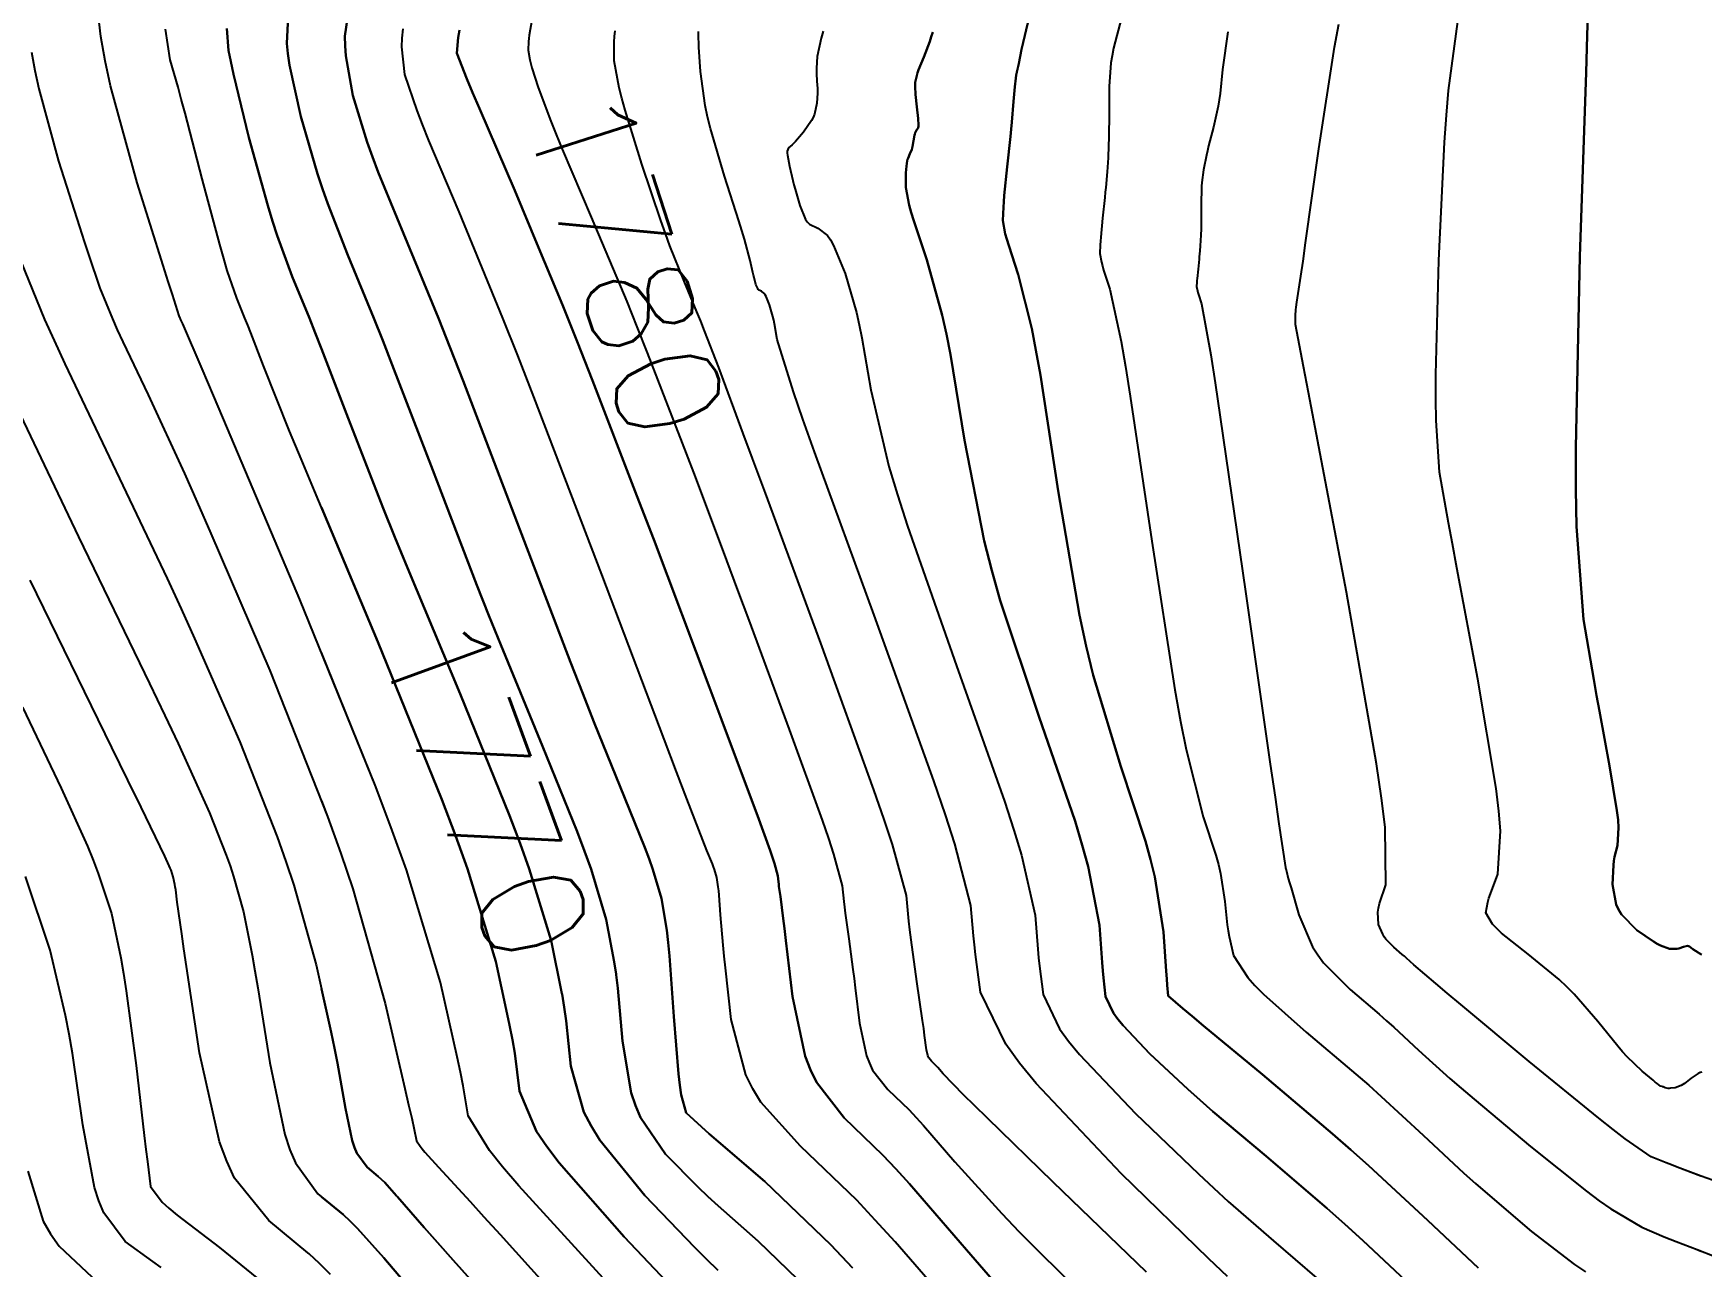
# Model space of a CAD drawing. Header units: metres. Extents: x 837117 to 838479, y 1189012 to 1191015.
# Drawn here: x 837814.5 to 837875, y 1189465.6 to 1189510.3 of the extents above; entities that cross this region are included whole.
import ezdxf

# ---------------------------------------------------------------- set-up
doc = ezdxf.new("R2010")
doc.units = ezdxf.units.M
doc.header["$LTSCALE"] = 0.3
doc.layers.add('COTAS 10', color=1, linetype='Continuous')
doc.layers.add('COTAS INT', color=252, linetype='Continuous')
doc.styles.get("Standard").update_dxf_attribs({"font": 'simplex.shx'})

msp = doc.modelspace()

# ---------------------------------------------------------------- linework, layer by layer
at = {"layer": 'COTAS 10'}
for points in [[(837870.842, 1189511.367), (837870.808, 1189510.24), (837870.766, 1189508.896), (837870.542, 1189502.234), (837870.39, 1189495.301), (837870.393, 1189493.786), (837870.416, 1189492.446), (837870.665, 1189489.069), (837871.04, 1189486.895), (837871.143, 1189486.315), (837871.245, 1189485.744), (837871.613, 1189483.758), (837871.88, 1189482.145), (837871.92, 1189481.809), (837871.944, 1189481.521), (837871.906, 1189480.881), (837871.796, 1189480.464), (837871.774, 1189480.317), (837871.756, 1189480.157), (837871.724, 1189479.464), (837871.854, 1189478.735), (837871.939, 1189478.552), (837872.045, 1189478.376), (837872.601, 1189477.811), (837873.206, 1189477.395), (837873.342, 1189477.314), (837873.464, 1189477.247), (837873.792, 1189477.13), (837874.014, 1189477.128), (837874.07, 1189477.134), (837874.123, 1189477.143), (837874.294, 1189477.2), (837874.441, 1189477.234), (837874.478, 1189477.228), (837874.514, 1189477.216), (837874.632, 1189477.117), (837874.923, 1189476.934)], [(837874.955, 1189476.914), (837874.632, 1189477.117), (837874.514, 1189477.216), (837874.478, 1189477.228), (837874.441, 1189477.234), (837874.294, 1189477.2), (837874.123, 1189477.143), (837874.07, 1189477.134), (837874.014, 1189477.128), (837873.792, 1189477.13), (837873.464, 1189477.247), (837873.342, 1189477.314), (837873.206, 1189477.395), (837872.601, 1189477.811), (837872.045, 1189478.376), (837871.939, 1189478.552), (837871.854, 1189478.735), (837871.724, 1189479.464), (837871.756, 1189480.157), (837871.774, 1189480.317), (837871.796, 1189480.464), (837871.906, 1189480.881), (837871.944, 1189481.521), (837871.92, 1189481.809), (837871.88, 1189482.145), (837871.613, 1189483.758), (837871.245, 1189485.744), (837871.143, 1189486.315), (837871.04, 1189486.895), (837870.665, 1189489.069), (837870.416, 1189492.446), (837870.393, 1189493.786), (837870.39, 1189495.301), (837870.542, 1189502.234), (837870.766, 1189508.896), (837870.808, 1189510.24), (837870.842, 1189511.367)], [(837821.491, 1189510.491), (837821.56, 1189509.695), (837821.636, 1189509.304), (837821.735, 1189508.839), (837822.297, 1189506.545), (837822.977, 1189504.082), (837823.15, 1189503.511), (837823.318, 1189502.988), (837823.869, 1189501.5), (837824.489, 1189499.999), (837824.7, 1189499.468), (837824.927, 1189498.886), (837825.89, 1189496.371), (837827.083, 1189493.319), (837825.89, 1189496.371), (837824.927, 1189498.886), (837824.7, 1189499.468), (837824.489, 1189499.999), (837823.869, 1189501.5), (837823.318, 1189502.988), (837823.15, 1189503.511), (837822.977, 1189504.082), (837822.297, 1189506.545), (837821.735, 1189508.839), (837821.636, 1189509.304), (837821.56, 1189509.695), (837821.491, 1189510.491)], [(837832.55, 1189510.797), (837832.455, 1189510.258), (837832.439, 1189510.135), (837832.426, 1189510.023), (837832.414, 1189509.712), (837832.479, 1189509.359), (837832.514, 1189509.221), (837832.557, 1189509.066), (837832.776, 1189508.358), (837833.235, 1189507.137), (837833.43, 1189506.657), (837833.653, 1189506.117), (837834.705, 1189503.654), (837835.989, 1189500.599), (837836.359, 1189499.685), (837836.735, 1189498.741), (837838.146, 1189495.086), (837838.466, 1189494.236), (837839.602, 1189491.211), (837840.006, 1189490.129), (837840.411, 1189489.042), (837841.879, 1189485.086), (837843.069, 1189481.793), (837843.298, 1189481.126), (837843.485, 1189480.564), (837843.799, 1189479.418), (837843.854, 1189478.845), (837843.878, 1189478.644), (837843.905, 1189478.426), (837844.035, 1189477.487), (837844.188, 1189476.376), (837844.231, 1189476.049), (837844.273, 1189475.714), (837844.428, 1189474.436), (837844.68, 1189473.255), (837844.784, 1189472.982), (837844.903, 1189472.733), (837845.456, 1189472.026), (837846.223, 1189471.287), (837846.477, 1189471.018), (837846.749, 1189470.72), (837847.88, 1189469.41), (837849.585, 1189467.531), (837850.219, 1189466.874), (837850.922, 1189466.158), (837854.046, 1189463.08)], [(837832.55, 1189510.797), (837832.455, 1189510.258), (837832.439, 1189510.135), (837832.426, 1189510.023), (837832.414, 1189509.712), (837832.479, 1189509.359), (837832.514, 1189509.221), (837832.557, 1189509.066), (837832.776, 1189508.358), (837833.235, 1189507.137), (837833.43, 1189506.657), (837833.653, 1189506.117), (837834.705, 1189503.654), (837835.989, 1189500.599), (837836.359, 1189499.685), (837836.735, 1189498.741), (837838.146, 1189495.086), (837838.466, 1189494.236), (837839.602, 1189491.211), (837840.006, 1189490.129), (837840.411, 1189489.042), (837841.879, 1189485.086), (837843.069, 1189481.793), (837843.298, 1189481.126), (837843.485, 1189480.564), (837843.799, 1189479.418), (837843.854, 1189478.845), (837843.878, 1189478.644), (837843.905, 1189478.426), (837844.035, 1189477.487), (837844.188, 1189476.376), (837844.231, 1189476.049), (837844.273, 1189475.714), (837844.428, 1189474.436), (837844.68, 1189473.255), (837844.784, 1189472.982), (837844.903, 1189472.733), (837845.456, 1189472.026), (837846.223, 1189471.287), (837846.477, 1189471.018), (837846.749, 1189470.72), (837847.88, 1189469.41), (837849.585, 1189467.531), (837850.219, 1189466.874), (837850.922, 1189466.158), (837854.046, 1189463.08)], [(837866.848, 1189465.566), (837865.03, 1189467.28), (837862.875, 1189469.272), (837862.234, 1189469.842), (837861.575, 1189470.419), (837859.035, 1189472.567), (837856.89, 1189474.343), (837856.48, 1189474.686), (837856.149, 1189474.964), (837855.617, 1189475.43), (837855.583, 1189475.811), (837855.566, 1189476.036), (837855.545, 1189476.313), (837855.443, 1189477.743), (837855.132, 1189479.738), (837854.979, 1189480.37), (837854.798, 1189481.038), (837853.904, 1189483.739), (837852.897, 1189487.053), (837852.645, 1189488.108), (837852.404, 1189489.222), (837851.63, 1189493.739), (837850.983, 1189497.924), (837850.822, 1189498.829), (837850.669, 1189499.624), (837850.184, 1189501.578), (837849.835, 1189502.63), (837849.768, 1189502.857), (837849.713, 1189503.055), (837849.623, 1189503.536), (837849.643, 1189504.015), (837849.658, 1189504.211), (837849.677, 1189504.436), (837849.78, 1189505.478), (837849.895, 1189506.586), (837849.921, 1189506.852), (837849.945, 1189507.1), (837850.012, 1189507.848), (837850.058, 1189508.38), (837850.069, 1189508.492), (837850.08, 1189508.588), (837850.111, 1189508.808), (837850.156, 1189509.023), (837850.175, 1189509.117), (837850.197, 1189509.224), (837850.301, 1189509.736), (837850.59, 1189510.951)], [(837850.59, 1189510.951), (837850.301, 1189509.736), (837850.197, 1189509.224), (837850.175, 1189509.117), (837850.156, 1189509.023), (837850.111, 1189508.808), (837850.08, 1189508.588), (837850.069, 1189508.492), (837850.058, 1189508.38), (837850.012, 1189507.848), (837849.945, 1189507.1), (837849.921, 1189506.852), (837849.895, 1189506.586), (837849.78, 1189505.478), (837849.677, 1189504.436), (837849.658, 1189504.211), (837849.643, 1189504.015), (837849.623, 1189503.536), (837849.713, 1189503.055), (837849.768, 1189502.857), (837849.835, 1189502.63), (837850.184, 1189501.578), (837850.669, 1189499.624), (837850.822, 1189498.829), (837850.983, 1189497.924), (837851.63, 1189493.739), (837852.404, 1189489.222), (837852.645, 1189488.108), (837852.897, 1189487.053), (837853.904, 1189483.739), (837854.798, 1189481.038), (837854.979, 1189480.37), (837855.132, 1189479.738), (837855.443, 1189477.743), (837855.545, 1189476.313), (837855.566, 1189476.036), (837855.583, 1189475.811), (837855.617, 1189475.43), (837856.149, 1189474.964), (837856.48, 1189474.686), (837856.89, 1189474.343), (837859.035, 1189472.567), (837861.575, 1189470.419), (837862.234, 1189469.842), (837862.875, 1189469.272), (837865.03, 1189467.28), (837866.848, 1189465.566)], [(837813.512, 1189497.536), (837816.123, 1189492.062), (837818.699, 1189486.746), (837819.249, 1189485.593), (837819.729, 1189484.578), (837820.872, 1189482.062), (837821.477, 1189480.528), (837821.616, 1189480.132), (837821.743, 1189479.749), (837822.102, 1189478.467), (837822.417, 1189476.899), (837822.517, 1189476.335), (837822.623, 1189475.714), (837823.05, 1189473.001), (837823.6, 1189470.397), (837823.783, 1189469.845), (837823.979, 1189469.366), (837824.797, 1189468.244), (837825.712, 1189467.495), (837825.97, 1189467.252), (837826.103, 1189467.119), (837826.23, 1189466.992), (837827.182, 1189465.924), (837828.475, 1189464.406)], [(837839.287, 1189465.48), (837838.884, 1189465.876), (837838.451, 1189466.308), (837836.644, 1189468.182), (837835.018, 1189470.189), (837834.7, 1189470.707), (837834.438, 1189471.207), (837833.969, 1189472.874), (837833.8, 1189474.52), (837833.727, 1189475.008), (837833.647, 1189475.49), (837833.643, 1189475.509), (837833.248, 1189477.431), (837832.458, 1189480.026), (837832.126, 1189480.95), (837831.744, 1189481.964), (837829.954, 1189486.371), (837828.047, 1189490.939), (837827.591, 1189492.056), (837827.165, 1189493.108), (837827.083, 1189493.319), (837827.165, 1189493.108), (837827.591, 1189492.056), (837828.047, 1189490.939), (837829.954, 1189486.371), (837831.744, 1189481.964), (837832.126, 1189480.95), (837832.458, 1189480.026), (837833.248, 1189477.431), (837833.643, 1189475.509), (837833.647, 1189475.49), (837833.727, 1189475.008), (837833.8, 1189474.52), (837833.969, 1189472.874), (837834.438, 1189471.207), (837834.7, 1189470.707), (837835.018, 1189470.189), (837836.644, 1189468.182), (837838.451, 1189466.308), (837838.884, 1189465.876), (837839.287, 1189465.48)], [(837828.475, 1189464.406), (837827.182, 1189465.924), (837826.23, 1189466.992), (837826.103, 1189467.119), (837825.97, 1189467.252), (837825.712, 1189467.495), (837824.923, 1189468.14)]]:
    msp.add_lwpolyline(points, dxfattribs=at)
at = {"layer": 'COTAS INT'}
for points in [[(837835.14, 1189465.186), (837832.075, 1189468.54), (837831.488, 1189469.23), (837831.013, 1189469.816), (837830.239, 1189471.072), (837830.064, 1189472.167), (837829.967, 1189472.652), (837829.848, 1189473.215), (837829.241, 1189475.907), (837828.005, 1189479.987), (837827.49, 1189481.425), (837826.9, 1189482.998), (837824.144, 1189489.794), (837821.519, 1189495.994), (837821.011, 1189497.191), (837820.598, 1189498.162), (837819.899, 1189499.794), (837819.831, 1189499.936), (837819.817, 1189499.969), (837819.803, 1189499.998), (837819.77, 1189500.08), (837819.523, 1189500.857), (837819.375, 1189501.324), (837819.193, 1189501.901), (837818.25, 1189504.896), (837817.285, 1189508.417), (837817.089, 1189509.325), (837816.925, 1189510.205), (837816.591, 1189513.144)], [(837825.945, 1189511.37), (837825.779, 1189510.22), (837825.781, 1189509.869), (837825.805, 1189509.505), (837826.064, 1189508.071), (837826.586, 1189506.376), (837826.775, 1189505.846), (837826.984, 1189505.29), (837827.899, 1189503.063), (837829.165, 1189499.997), (837829.595, 1189498.913), (837830.06, 1189497.726), (837832.025, 1189492.59), (837833.954, 1189487.526), (837834.395, 1189486.385), (837834.797, 1189485.357), (837835.916, 1189482.59), (837836.644, 1189480.799), (837836.799, 1189480.386), (837836.934, 1189480.011), (837837.255, 1189478.956), (837837.439, 1189477.802), (837837.488, 1189477.364), (837837.535, 1189476.874), (837837.699, 1189474.676), (837837.864, 1189472.598), (837837.912, 1189472.184), (837837.961, 1189471.839), (837838.148, 1189471.178), (837838.703, 1189470.672), (837838.984, 1189470.426), (837839.321, 1189470.134), (837840.997, 1189468.697), (837843.386, 1189466.4), (837844.173, 1189465.567)], [(837844.173, 1189465.567), (837843.386, 1189466.4), (837840.997, 1189468.697), (837839.321, 1189470.134), (837838.984, 1189470.426), (837838.703, 1189470.672), (837838.148, 1189471.178), (837837.961, 1189471.839), (837837.912, 1189472.184), (837837.864, 1189472.598), (837837.699, 1189474.676), (837837.535, 1189476.874), (837837.488, 1189477.364), (837837.439, 1189477.802), (837837.255, 1189478.956), (837836.934, 1189480.011), (837836.799, 1189480.386), (837836.644, 1189480.799), (837835.916, 1189482.59), (837834.797, 1189485.357), (837834.395, 1189486.385), (837833.954, 1189487.526), (837832.025, 1189492.59), (837830.06, 1189497.726), (837829.595, 1189498.913), (837829.165, 1189499.997), (837827.899, 1189503.063), (837826.984, 1189505.29), (837826.775, 1189505.846), (837826.586, 1189506.376), (837826.064, 1189508.071), (837825.805, 1189509.505), (837825.781, 1189509.869), (837825.779, 1189510.22), (837825.945, 1189511.37)], [(837824.923, 1189493.134), (837825.146, 1189492.606), (837826.974, 1189488.261), (837829.294, 1189482.547), (837829.789, 1189481.233), (837830.22, 1189480.034), (837831.244, 1189476.669), (837831.659, 1189474.759), (837831.244, 1189476.669), (837830.22, 1189480.034), (837829.789, 1189481.233), (837829.294, 1189482.547), (837826.974, 1189488.261), (837825.146, 1189492.606), (837824.672, 1189493.73), (837824.188, 1189494.891), (837823.771, 1189495.899), (837822.822, 1189498.261), (837822.361, 1189499.466), (837822.252, 1189499.745), (837822.151, 1189499.999), (837821.854, 1189500.719), (837821.514, 1189501.725), (837821.385, 1189502.161), (837821.242, 1189502.664), (837820.604, 1189505.049), (837819.98, 1189507.431), (837819.846, 1189507.932), (837819.729, 1189508.365), (837819.447, 1189509.358), (837819.276, 1189510.473)], [(837823.718, 1189510.931), (837823.67, 1189509.957), (837823.709, 1189509.587), (837823.77, 1189509.172), (837824.181, 1189507.308), (837824.781, 1189505.229), (837824.963, 1189504.679), (837825.151, 1189504.139), (837825.884, 1189502.281), (837826.827, 1189499.998), (837827.148, 1189499.19), (837827.494, 1189498.306), (837828.957, 1189494.48), (837829.116, 1189494.068), (837830.559, 1189490.317), (837830.993, 1189489.22), (837831.422, 1189488.148), (837832.935, 1189484.48), (837834.194, 1189481.381), (837834.462, 1189480.668), (837834.696, 1189480.018), (837835.251, 1189478.194), (837835.541, 1189476.655), (837835.604, 1189476.211), (837835.541, 1189476.655), (837835.251, 1189478.194), (837834.696, 1189480.018), (837834.462, 1189480.668), (837834.194, 1189481.381), (837832.935, 1189484.48), (837831.422, 1189488.148), (837830.993, 1189489.22), (837830.559, 1189490.317), (837829.116, 1189494.068), (837828.957, 1189494.48), (837827.494, 1189498.306), (837827.148, 1189499.19), (837826.827, 1189499.998), (837825.884, 1189502.281), (837825.151, 1189504.139), (837824.963, 1189504.679), (837824.781, 1189505.229), (837824.181, 1189507.308), (837823.77, 1189509.172), (837823.709, 1189509.587), (837823.67, 1189509.957), (837823.718, 1189510.931)], [(837848.724, 1189463.031), (837845.722, 1189466.506), (837845.001, 1189467.296), (837844.327, 1189468.011), (837842.292, 1189469.969), (837840.857, 1189471.569), (837840.562, 1189472.057), (837840.311, 1189472.565), (837839.774, 1189474.562), (837839.565, 1189476.438), (837839.521, 1189476.868), (837839.482, 1189477.26), (837839.391, 1189478.357), (837839.339, 1189479.08), (837839.325, 1189479.237), (837839.31, 1189479.375), (837839.259, 1189479.718), (837839.172, 1189480.003), (837839.135, 1189480.104), (837839.094, 1189480.216), (837838.897, 1189480.699), (837838.173, 1189482.566), (837837.798, 1189483.549), (837837.348, 1189484.734), (837835.092, 1189490.699), (837832.626, 1189497.147), (837832.043, 1189498.636), (837831.503, 1189499.997), (837829.914, 1189503.844), (837828.817, 1189506.441), (837828.588, 1189507.014), (837828.391, 1189507.523), (837827.947, 1189508.835), (837827.84, 1189509.837), (837827.854, 1189510.152), (837827.888, 1189510.482)], [(837848.724, 1189463.031), (837845.722, 1189466.506), (837845.001, 1189467.296), (837844.327, 1189468.011), (837842.292, 1189469.969), (837840.857, 1189471.569), (837840.562, 1189472.057), (837840.311, 1189472.565), (837839.774, 1189474.562), (837839.565, 1189476.438), (837839.521, 1189476.868), (837839.482, 1189477.26), (837839.391, 1189478.357), (837839.339, 1189479.08), (837839.325, 1189479.237), (837839.31, 1189479.375), (837839.259, 1189479.718), (837839.172, 1189480.003), (837839.135, 1189480.104), (837839.094, 1189480.216), (837838.897, 1189480.699), (837838.173, 1189482.566), (837837.798, 1189483.549), (837837.348, 1189484.734), (837835.092, 1189490.699), (837832.626, 1189497.147), (837832.043, 1189498.636), (837831.503, 1189499.997), (837829.914, 1189503.844), (837828.817, 1189506.441), (837828.588, 1189507.014), (837828.391, 1189507.523), (837827.947, 1189508.835), (837827.84, 1189509.837), (837827.854, 1189510.152), (837827.888, 1189510.482)], [(837829.927, 1189510.435), (837829.875, 1189510.17), (837829.831, 1189509.598), (837830.196, 1189508.67), (837830.401, 1189508.181), (837830.651, 1189507.591), (837831.929, 1189504.625), (837832.793, 1189502.556), (837833.659, 1189500.48), (837834.193, 1189499.148), (837834.752, 1189497.735), (837836.358, 1189493.558), (837834.752, 1189497.735), (837834.193, 1189499.148), (837833.659, 1189500.48), (837832.793, 1189502.556), (837831.929, 1189504.625), (837830.651, 1189507.591), (837830.401, 1189508.181), (837830.196, 1189508.67), (837829.831, 1189509.598), (837829.875, 1189510.17), (837829.927, 1189510.435)], [(837853.927, 1189510.882), (837853.636, 1189509.785), (837853.581, 1189509.509), (837853.538, 1189509.246), (837853.475, 1189508.397), (837853.481, 1189507.664), (837853.481, 1189507.474), (837853.48, 1189507.29), (837853.47, 1189506.673), (837853.451, 1189506.109), (837853.444, 1189505.958), (837853.436, 1189505.81), (837853.4, 1189505.295), (837853.351, 1189504.735), (837853.334, 1189504.559), (837853.316, 1189504.373), (837853.239, 1189503.624), (837853.17, 1189502.935), (837853.158, 1189502.786), (837853.148, 1189502.656), (837853.135, 1189502.339), (837853.194, 1189502.021), (837853.23, 1189501.89), (837853.275, 1189501.74), (837853.506, 1189501.044), (837853.913, 1189499.146), (837854.069, 1189498.239), (837854.243, 1189497.165), (837855.025, 1189491.91), (837855.86, 1189486.522), (837856.067, 1189485.366), (837856.264, 1189484.354), (837856.885, 1189481.91), (837857.342, 1189480.53), (837857.435, 1189480.189), (837857.512, 1189479.866), (837857.672, 1189478.847), (837857.758, 1189477.997), (837857.79, 1189477.781), (837857.826, 1189477.574), (837857.984, 1189476.893), (837858.498, 1189476.085), (837858.759, 1189475.797), (837859.07, 1189475.481), (837860.62, 1189474.108), (837862.417, 1189472.589), (837862.883, 1189472.181), (837863.336, 1189471.778), (837864.86, 1189470.369), (837866.336, 1189469), (837866.759, 1189468.621), (837867.187, 1189468.244), (837868.784, 1189466.884), (837870.339, 1189465.689), (837870.742, 1189465.415)], [(837853.927, 1189510.882), (837853.636, 1189509.785), (837853.581, 1189509.509), (837853.538, 1189509.246), (837853.475, 1189508.397), (837853.481, 1189507.664), (837853.481, 1189507.474), (837853.48, 1189507.29), (837853.47, 1189506.673), (837853.451, 1189506.109), (837853.444, 1189505.958), (837853.436, 1189505.81), (837853.4, 1189505.295), (837853.351, 1189504.735), (837853.334, 1189504.559), (837853.316, 1189504.373), (837853.239, 1189503.624), (837853.17, 1189502.935), (837853.158, 1189502.786), (837853.148, 1189502.656), (837853.135, 1189502.339), (837853.194, 1189502.021), (837853.23, 1189501.89), (837853.275, 1189501.74), (837853.506, 1189501.044), (837853.913, 1189499.146), (837854.069, 1189498.239), (837854.243, 1189497.165), (837855.025, 1189491.91), (837855.86, 1189486.522), (837856.067, 1189485.366), (837856.264, 1189484.354), (837856.885, 1189481.91), (837857.342, 1189480.53), (837857.435, 1189480.189), (837857.512, 1189479.866), (837857.672, 1189478.847), (837857.758, 1189477.997), (837857.79, 1189477.781), (837857.826, 1189477.574), (837857.984, 1189476.893), (837858.498, 1189476.085), (837858.759, 1189475.797), (837859.07, 1189475.481), (837860.62, 1189474.108), (837862.417, 1189472.589), (837862.883, 1189472.181), (837863.336, 1189471.778), (837864.86, 1189470.369), (837866.336, 1189469), (837866.759, 1189468.621), (837867.187, 1189468.244), (837868.784, 1189466.884), (837870.339, 1189465.689), (837870.742, 1189465.415)], [(837874.923, 1189468.891), (837874.061, 1189469.216), (837873.856, 1189469.296), (837873.668, 1189469.37), (837873.124, 1189469.593), (837872.181, 1189470.237), (837871.74, 1189470.576), (837871.222, 1189470.984), (837868.702, 1189473.041), (837866.219, 1189475.106), (837865.723, 1189475.52), (837865.312, 1189475.867), (837864.521, 1189476.548), (837864.259, 1189476.79), (837864.181, 1189476.859), (837864.101, 1189476.929), (837863.792, 1189477.19), (837863.51, 1189477.479), (837863.447, 1189477.566), (837863.391, 1189477.656), (837863.24, 1189478.009), (837863.215, 1189478.459), (837863.237, 1189478.609), (837863.272, 1189478.772), (837863.503, 1189479.454), (837863.475, 1189481.54), (837863.346, 1189482.588), (837863.165, 1189483.84), (837862.075, 1189490.058), (837860.7, 1189497.303), (837860.522, 1189498.242), (837860.235, 1189499.759), (837860.229, 1189499.84), (837860.229, 1189499.912), (837860.233, 1189500.09), (837860.246, 1189500.291), (837860.256, 1189500.395), (837860.284, 1189500.569), (837860.425, 1189501.522), (837860.503, 1189502.065), (837860.598, 1189502.728), (837861.079, 1189506.13), (837861.647, 1189509.815), (837861.796, 1189510.658)], [(837875.76, 1189468.597), (837874.94, 1189468.885), (837874.061, 1189469.216), (837873.856, 1189469.296), (837873.668, 1189469.37), (837873.124, 1189469.593), (837872.181, 1189470.237), (837871.74, 1189470.576), (837871.222, 1189470.984), (837868.702, 1189473.041), (837866.219, 1189475.106), (837865.723, 1189475.52), (837865.312, 1189475.867), (837864.521, 1189476.548), (837864.259, 1189476.79), (837864.181, 1189476.859), (837864.101, 1189476.929), (837863.792, 1189477.19), (837863.51, 1189477.479), (837863.447, 1189477.566), (837863.391, 1189477.656), (837863.24, 1189478.009), (837863.215, 1189478.459), (837863.237, 1189478.609), (837863.272, 1189478.772), (837863.503, 1189479.454), (837863.475, 1189481.54), (837863.346, 1189482.588), (837863.165, 1189483.84), (837862.075, 1189490.058), (837860.7, 1189497.303), (837860.522, 1189498.242), (837860.235, 1189499.759), (837860.229, 1189499.84), (837860.229, 1189499.912), (837860.233, 1189500.09), (837860.246, 1189500.291), (837860.256, 1189500.395), (837860.284, 1189500.569), (837860.425, 1189501.522), (837860.503, 1189502.065), (837860.598, 1189502.728), (837861.079, 1189506.13), (837861.647, 1189509.815), (837861.796, 1189510.658)], [(837874.923, 1189472.648), (837874.892, 1189472.64), (837874.825, 1189472.613), (837874.575, 1189472.441), (837874.33, 1189472.246), (837874.266, 1189472.206), (837874.204, 1189472.171), (837873.996, 1189472.095), (837873.821, 1189472.071), (837873.779, 1189472.07), (837873.741, 1189472.07), (837873.631, 1189472.09), (837873.551, 1189472.12), (837873.532, 1189472.127), (837873.515, 1189472.134), (837873.466, 1189472.154), (837873.339, 1189472.246), (837873.273, 1189472.299), (837873.194, 1189472.362), (837872.797, 1189472.689), (837872.256, 1189473.21), (837872.087, 1189473.397), (837871.908, 1189473.603), (837871.192, 1189474.498), (837870.334, 1189475.489), (837870.067, 1189475.755), (837869.787, 1189476.016), (837868.668, 1189476.93), (837867.701, 1189477.701), (837867.516, 1189477.873), (837867.368, 1189478.027), (837867.135, 1189478.433), (837867.202, 1189478.823), (837867.244, 1189478.967), (837867.295, 1189479.126), (837867.565, 1189479.83), (837867.658, 1189481.406), (837867.598, 1189482.114), (837867.501, 1189482.941), (837866.844, 1189486.908), (837866.083, 1189490.941), (837865.921, 1189491.809), (837865.781, 1189492.569), (837865.45, 1189494.414), (837865.328, 1189496.285), (837865.319, 1189497.061), (837865.321, 1189497.948), (837865.42, 1189502.085), (837865.629, 1189506.375), (837865.701, 1189507.358), (837865.779, 1189508.253), (837866.112, 1189510.749)], [(837874.958, 1189472.656), (837874.892, 1189472.64), (837874.825, 1189472.613), (837874.575, 1189472.441), (837874.33, 1189472.246), (837874.266, 1189472.206), (837874.204, 1189472.171), (837873.996, 1189472.095), (837873.821, 1189472.071), (837873.779, 1189472.07), (837873.741, 1189472.07), (837873.631, 1189472.09), (837873.551, 1189472.12), (837873.532, 1189472.127), (837873.515, 1189472.134), (837873.466, 1189472.154), (837873.339, 1189472.246), (837873.273, 1189472.299), (837873.194, 1189472.362), (837872.797, 1189472.689), (837872.256, 1189473.21), (837872.087, 1189473.397), (837871.908, 1189473.603), (837871.192, 1189474.498), (837870.334, 1189475.489), (837870.067, 1189475.755), (837869.787, 1189476.016), (837868.668, 1189476.93), (837867.701, 1189477.701), (837867.516, 1189477.873), (837867.368, 1189478.027), (837867.135, 1189478.433), (837867.202, 1189478.823), (837867.244, 1189478.967), (837867.295, 1189479.126), (837867.565, 1189479.83), (837867.658, 1189481.406), (837867.598, 1189482.114), (837867.501, 1189482.941), (837866.844, 1189486.908), (837866.083, 1189490.941), (837865.921, 1189491.809), (837865.781, 1189492.569), (837865.45, 1189494.414), (837865.328, 1189496.285), (837865.319, 1189497.061), (837865.321, 1189497.948), (837865.42, 1189502.085), (837865.629, 1189506.375), (837865.701, 1189507.358), (837865.779, 1189508.253), (837866.112, 1189510.749)], [(837854.827, 1189465.4), (837854.154, 1189466.054), (837851.453, 1189468.671), (837849.069, 1189470.988), (837848.596, 1189471.452), (837848.203, 1189471.84), (837847.459, 1189472.6), (837847.262, 1189472.827), (837847.215, 1189472.879), (837847.171, 1189472.926), (837847.038, 1189473.054), (837846.942, 1189473.177), (837846.921, 1189473.22), (837846.903, 1189473.267), (837846.859, 1189473.472), (837846.789, 1189473.992), (837846.755, 1189474.238), (837846.714, 1189474.528), (837846.51, 1189475.945), (837846.301, 1189477.46), (837846.257, 1189477.813), (837846.219, 1189478.136), (837846.129, 1189479.061), (837845.623, 1189480.911), (837845.322, 1189481.817), (837844.951, 1189482.894), (837843.032, 1189488.206), (837841.018, 1189493.649), (837840.589, 1189494.809), (837840.553, 1189494.908), (837840.214, 1189495.818), (837839.323, 1189498.206), (837838.808, 1189499.54), (837838.671, 1189499.885), (837838.536, 1189500.219), (837838.067, 1189501.334), (837837.557, 1189502.62), (837837.395, 1189503.062), (837837.225, 1189503.54), (837836.539, 1189505.576), (837835.933, 1189507.537), (837835.814, 1189507.967), (837835.716, 1189508.35), (837835.537, 1189509.326), (837835.535, 1189510.011), (837835.548, 1189510.21), (837835.567, 1189510.413)], [(837854.827, 1189465.4), (837854.154, 1189466.054), (837851.453, 1189468.671), (837849.069, 1189470.988), (837848.596, 1189471.452), (837848.203, 1189471.84), (837847.459, 1189472.6), (837847.262, 1189472.827), (837847.215, 1189472.879), (837847.171, 1189472.926), (837847.038, 1189473.054), (837846.942, 1189473.177), (837846.921, 1189473.22), (837846.903, 1189473.267), (837846.859, 1189473.472), (837846.789, 1189473.992), (837846.755, 1189474.238), (837846.714, 1189474.528), (837846.51, 1189475.945), (837846.301, 1189477.46), (837846.257, 1189477.813), (837846.219, 1189478.136), (837846.129, 1189479.061), (837845.623, 1189480.911), (837845.322, 1189481.817), (837844.951, 1189482.894), (837843.032, 1189488.206), (837841.018, 1189493.649), (837840.589, 1189494.809), (837840.553, 1189494.908), (837840.214, 1189495.818), (837839.323, 1189498.206), (837838.808, 1189499.54), (837838.671, 1189499.885), (837838.536, 1189500.219), (837838.067, 1189501.334), (837837.557, 1189502.62), (837837.395, 1189503.062), (837837.225, 1189503.54), (837836.539, 1189505.576), (837835.933, 1189507.537), (837835.814, 1189507.967), (837835.716, 1189508.35), (837835.537, 1189509.326), (837835.535, 1189510.011), (837835.548, 1189510.21), (837835.567, 1189510.413)], [(837857.766, 1189465.249), (837857.093, 1189465.893), (837853.908, 1189468.988), (837850.83, 1189472.243), (837850.225, 1189472.989), (837849.726, 1189473.668), (837848.818, 1189475.557), (837848.636, 1189476.922), (837848.595, 1189477.269), (837848.558, 1189477.604), (837848.46, 1189478.704), (837847.88, 1189480.935), (837847.54, 1189481.982), (837847.121, 1189483.215), (837844.961, 1189489.223), (837842.798, 1189495.151), (837842.378, 1189496.335), (837842.035, 1189497.319), (837841.443, 1189499.223), (837841.347, 1189499.786), (837841.318, 1189499.926), (837841.287, 1189500.059), (837841.164, 1189500.481), (837841.039, 1189500.785), (837841.006, 1189500.844), (837840.975, 1189500.892), (837840.87, 1189500.971), (837840.78, 1189501.013), (837840.758, 1189501.037), (837840.737, 1189501.066), (837840.674, 1189501.217), (837840.608, 1189501.463), (837840.586, 1189501.553), (837840.563, 1189501.652), (837840.464, 1189502.088), (837840.256, 1189502.858), (837840.163, 1189503.168), (837840.054, 1189503.52), (837839.536, 1189505.141), (837839.026, 1189506.876), (837838.922, 1189507.3), (837838.836, 1189507.7), (837838.66, 1189508.94), (837838.608, 1189509.819), (837838.599, 1189509.991), (837838.592, 1189510.132), (837838.587, 1189510.386)], [(837857.766, 1189465.249), (837857.093, 1189465.893), (837853.908, 1189468.988), (837850.83, 1189472.243), (837850.225, 1189472.989), (837849.726, 1189473.668), (837848.818, 1189475.557), (837848.636, 1189476.922), (837848.595, 1189477.269), (837848.558, 1189477.604), (837848.46, 1189478.704), (837847.88, 1189480.935), (837847.54, 1189481.982), (837847.121, 1189483.215), (837844.961, 1189489.223), (837842.798, 1189495.151), (837842.378, 1189496.335), (837842.035, 1189497.319), (837841.443, 1189499.223), (837841.347, 1189499.786), (837841.318, 1189499.926), (837841.287, 1189500.059), (837841.164, 1189500.481), (837841.039, 1189500.785), (837841.006, 1189500.844), (837840.975, 1189500.892), (837840.87, 1189500.971), (837840.78, 1189501.013), (837840.758, 1189501.037), (837840.737, 1189501.066), (837840.674, 1189501.217), (837840.608, 1189501.463), (837840.586, 1189501.553), (837840.563, 1189501.652), (837840.464, 1189502.088), (837840.256, 1189502.858), (837840.163, 1189503.168), (837840.054, 1189503.52), (837839.536, 1189505.141), (837839.026, 1189506.876), (837838.922, 1189507.3), (837838.836, 1189507.7), (837838.66, 1189508.94), (837838.608, 1189509.819), (837838.599, 1189509.991), (837838.592, 1189510.132), (837838.587, 1189510.386)], [(837843.114, 1189510.395), (837843.034, 1189510.146), (837842.891, 1189509.486), (837842.873, 1189509.058), (837842.871, 1189508.957), (837842.872, 1189508.863), (837842.886, 1189508.584), (837842.9, 1189508.322), (837842.9, 1189508.149), (837842.884, 1189507.787), (837842.795, 1189507.388), (837842.747, 1189507.275), (837842.69, 1189507.161), (837842.403, 1189506.744), (837842.105, 1189506.398), (837842.041, 1189506.329), (837841.985, 1189506.273), (837841.852, 1189506.166), (837841.808, 1189506.047), (837841.809, 1189505.982), (837841.816, 1189505.903), (837841.887, 1189505.502), (837842.01, 1189504.985), (837842.049, 1189504.833), (837842.09, 1189504.677), (837842.259, 1189504.08), (837842.472, 1189503.576), (837842.541, 1189503.477), (837842.614, 1189503.397), (837842.916, 1189503.256), (837843.268, 1189502.99), (837843.373, 1189502.83), (837843.482, 1189502.634), (837843.902, 1189501.613), (837844.315, 1189500.198), (837844.419, 1189499.752), (837844.518, 1189499.283), (837844.839, 1189497.395), (837845.492, 1189494.62), (837845.8, 1189493.592), (837846.165, 1189492.452), (837847.942, 1189487.395), (837849.681, 1189482.484), (837850.02, 1189481.436), (837850.298, 1189480.522), (837850.79, 1189478.347), (837850.89, 1189477.119), (837850.921, 1189476.803), (837850.953, 1189476.497), (837851.082, 1189475.476), (837851.68, 1189474.233), (837852.008, 1189473.786), (837852.406, 1189473.295), (837854.432, 1189471.153), (837856.71, 1189468.966), (837857.268, 1189468.447), (837857.794, 1189467.966), (837859.43, 1189466.54), (837861.006, 1189465.185)], [(837843.114, 1189510.395), (837843.034, 1189510.146), (837842.891, 1189509.486), (837842.873, 1189509.058), (837842.871, 1189508.957), (837842.872, 1189508.863), (837842.886, 1189508.584), (837842.9, 1189508.322), (837842.9, 1189508.149), (837842.884, 1189507.787), (837842.795, 1189507.388), (837842.747, 1189507.275), (837842.69, 1189507.161), (837842.403, 1189506.744), (837842.105, 1189506.398), (837842.041, 1189506.329), (837841.985, 1189506.273), (837841.852, 1189506.166), (837841.808, 1189506.047), (837841.809, 1189505.982), (837841.816, 1189505.903), (837841.887, 1189505.502), (837842.01, 1189504.985), (837842.049, 1189504.833), (837842.09, 1189504.677), (837842.259, 1189504.08), (837842.472, 1189503.576), (837842.541, 1189503.477), (837842.614, 1189503.397), (837842.916, 1189503.256), (837843.268, 1189502.99), (837843.373, 1189502.83), (837843.482, 1189502.634), (837843.902, 1189501.613), (837844.315, 1189500.198), (837844.419, 1189499.752), (837844.518, 1189499.283), (837844.839, 1189497.395), (837845.492, 1189494.62), (837845.8, 1189493.592), (837846.165, 1189492.452), (837847.942, 1189487.395), (837849.681, 1189482.484), (837850.02, 1189481.436), (837850.298, 1189480.522), (837850.79, 1189478.347), (837850.89, 1189477.119), (837850.921, 1189476.803), (837850.953, 1189476.497), (837851.082, 1189475.476), (837851.68, 1189474.233), (837852.008, 1189473.786), (837852.406, 1189473.295), (837854.432, 1189471.153), (837856.71, 1189468.966), (837857.268, 1189468.447), (837857.794, 1189467.966), (837859.43, 1189466.54), (837861.006, 1189465.185)], [(837865.2, 1189464.191), (837862.676, 1189466.55), (837862.014, 1189467.149), (837861.367, 1189467.725), (837859.163, 1189469.611), (837857.24, 1189471.234), (837856.77, 1189471.645), (837856.327, 1189472.038), (837854.955, 1189473.317), (837853.982, 1189474.347), (837853.791, 1189474.583), (837853.633, 1189474.797), (837853.346, 1189475.395), (837853.271, 1189476.072), (837853.247, 1189476.337), (837853.222, 1189476.635), (837853.121, 1189477.99), (837852.717, 1189480.11), (837852.501, 1189480.889), (837852.24, 1189481.753), (837850.923, 1189485.567), (837849.531, 1189489.753), (837849.223, 1189490.85), (837848.948, 1189491.921), (837848.234, 1189495.567), (837847.723, 1189498.683), (837847.575, 1189499.42), (837847.425, 1189500.102), (837846.863, 1189502.112), (837846.395, 1189503.52), (837846.305, 1189503.823), (837846.232, 1189504.088), (837846.111, 1189504.733), (837846.108, 1189505.093), (837846.109, 1189505.179), (837846.111, 1189505.259), (837846.127, 1189505.501), (837846.159, 1189505.693), (837846.172, 1189505.743), (837846.186, 1189505.79), (837846.252, 1189505.949), (837846.319, 1189506.113), (837846.334, 1189506.163), (837846.348, 1189506.217), (837846.384, 1189506.428), (837846.418, 1189506.625), (837846.429, 1189506.669), (837846.441, 1189506.708), (837846.494, 1189506.809), (837846.541, 1189506.872), (837846.55, 1189506.888), (837846.558, 1189506.902), (837846.571, 1189506.944), (837846.562, 1189507.075), (837846.556, 1189507.144), (837846.548, 1189507.228), (837846.505, 1189507.652), (837846.463, 1189508.104), (837846.456, 1189508.206), (837846.451, 1189508.298), (837846.449, 1189508.544), (837846.503, 1189508.795), (837846.534, 1189508.889), (837846.571, 1189508.994), (837846.76, 1189509.462), (837846.977, 1189510.03), (837847.031, 1189510.197), (837847.083, 1189510.369)], [(837847.083, 1189510.369), (837847.031, 1189510.197), (837846.977, 1189510.03), (837846.76, 1189509.462), (837846.571, 1189508.994), (837846.534, 1189508.889), (837846.503, 1189508.795), (837846.449, 1189508.544), (837846.451, 1189508.298), (837846.456, 1189508.206), (837846.463, 1189508.104), (837846.505, 1189507.652), (837846.548, 1189507.228), (837846.556, 1189507.144), (837846.562, 1189507.075), (837846.571, 1189506.944), (837846.558, 1189506.902), (837846.55, 1189506.888), (837846.541, 1189506.872), (837846.494, 1189506.809), (837846.441, 1189506.708), (837846.429, 1189506.669), (837846.418, 1189506.625), (837846.384, 1189506.428), (837846.348, 1189506.217), (837846.334, 1189506.163), (837846.319, 1189506.113), (837846.252, 1189505.949), (837846.186, 1189505.79), (837846.172, 1189505.743), (837846.159, 1189505.693), (837846.127, 1189505.501), (837846.111, 1189505.259), (837846.109, 1189505.179), (837846.108, 1189505.093), (837846.111, 1189504.733), (837846.232, 1189504.088), (837846.305, 1189503.823), (837846.395, 1189503.52), (837846.863, 1189502.112), (837847.425, 1189500.102), (837847.575, 1189499.42), (837847.723, 1189498.683), (837848.234, 1189495.567), (837848.948, 1189491.921), (837849.223, 1189490.85), (837849.531, 1189489.753), (837850.923, 1189485.567), (837852.24, 1189481.753), (837852.501, 1189480.889), (837852.717, 1189480.11), (837853.121, 1189477.99), (837853.222, 1189476.635), (837853.247, 1189476.337), (837853.271, 1189476.072), (837853.346, 1189475.395), (837853.633, 1189474.797), (837853.791, 1189474.583), (837853.982, 1189474.347), (837854.955, 1189473.317), (837856.327, 1189472.038), (837856.77, 1189471.645), (837857.24, 1189471.234), (837859.163, 1189469.611), (837861.367, 1189467.725), (837862.014, 1189467.149), (837862.676, 1189466.55), (837865.2, 1189464.191)], [(837857.774, 1189510.372), (837857.587, 1189509.016), (837857.5, 1189508.141), (837857.466, 1189507.911), (837857.428, 1189507.686), (837857.254, 1189506.919), (837857.077, 1189506.237), (837857.036, 1189506.066), (837857, 1189505.903), (837856.9, 1189505.378), (837856.84, 1189504.908), (837856.829, 1189504.78), (837856.821, 1189504.652), (837856.811, 1189504.197), (837856.815, 1189503.779), (837856.815, 1189503.576), (837856.81, 1189503.26), (837856.801, 1189502.984), (837856.793, 1189502.838), (837856.776, 1189502.587), (837856.752, 1189502.313), (837856.744, 1189502.227), (837856.735, 1189502.136), (837856.697, 1189501.77), (837856.664, 1189501.434), (837856.658, 1189501.361), (837856.653, 1189501.297), (837856.646, 1189501.143), (837856.676, 1189500.987), (837856.693, 1189500.923), (837856.715, 1189500.85), (837856.828, 1189500.51), (837857.157, 1189498.668), (837857.315, 1189497.648), (837857.503, 1189496.407), (837858.421, 1189490.082), (837859.316, 1189483.823), (837859.489, 1189482.623), (837859.63, 1189481.655), (837859.866, 1189480.082), (837859.886, 1189480.023), (837859.89, 1189480.008), (837859.893, 1189479.994), (837859.9, 1189479.95), (837859.97, 1189479.682), (837860.014, 1189479.527), (837860.068, 1189479.337), (837860.35, 1189478.356), (837860.848, 1189477.206), (837861.038, 1189476.908), (837861.25, 1189476.619), (837862.206, 1189475.649), (837863.259, 1189474.759), (837863.532, 1189474.52), (837863.797, 1189474.284), (837864.69, 1189473.459), (837865.824, 1189472.433), (837866.241, 1189472.071), (837866.703, 1189471.675), (837868.743, 1189469.962), (837870.781, 1189468.337), (837871.241, 1189467.995), (837871.657, 1189467.701), (837872.782, 1189467.032), (837873.596, 1189466.689), (837873.815, 1189466.599), (837874.031, 1189466.513), (837874.789, 1189466.222), (837874.923, 1189466.171)], [(837857.774, 1189510.372), (837857.587, 1189509.016), (837857.5, 1189508.141), (837857.466, 1189507.911), (837857.428, 1189507.686), (837857.254, 1189506.919), (837857.077, 1189506.237), (837857.036, 1189506.066), (837857, 1189505.903), (837856.9, 1189505.378), (837856.84, 1189504.908), (837856.829, 1189504.78), (837856.821, 1189504.652), (837856.811, 1189504.197), (837856.815, 1189503.779), (837856.815, 1189503.576), (837856.81, 1189503.26), (837856.801, 1189502.984), (837856.793, 1189502.838), (837856.776, 1189502.587), (837856.752, 1189502.313), (837856.744, 1189502.227), (837856.735, 1189502.136), (837856.697, 1189501.77), (837856.664, 1189501.434), (837856.658, 1189501.361), (837856.653, 1189501.297), (837856.646, 1189501.143), (837856.676, 1189500.987), (837856.693, 1189500.923), (837856.715, 1189500.85), (837856.828, 1189500.51), (837857.157, 1189498.668), (837857.315, 1189497.648), (837857.503, 1189496.407), (837858.421, 1189490.082), (837859.316, 1189483.823), (837859.489, 1189482.623), (837859.63, 1189481.655), (837859.866, 1189480.082), (837859.886, 1189480.023), (837859.89, 1189480.008), (837859.893, 1189479.994), (837859.9, 1189479.95), (837859.97, 1189479.682), (837860.014, 1189479.527), (837860.068, 1189479.337), (837860.35, 1189478.356), (837860.848, 1189477.206), (837861.038, 1189476.908), (837861.25, 1189476.619), (837862.206, 1189475.649), (837863.259, 1189474.759), (837863.532, 1189474.52), (837863.797, 1189474.284), (837864.69, 1189473.459), (837865.824, 1189472.433), (837866.241, 1189472.071), (837866.703, 1189471.675), (837868.743, 1189469.962), (837870.781, 1189468.337), (837871.241, 1189467.995), (837871.657, 1189467.701), (837872.782, 1189467.032), (837873.596, 1189466.689), (837873.815, 1189466.599), (837874.031, 1189466.513), (837874.789, 1189466.222), (837875.408, 1189465.988)], [(837814.413, 1189509.634), (837814.535, 1189508.98), (837814.68, 1189508.304), (837815.397, 1189505.687), (837816.155, 1189503.305), (837816.326, 1189502.777), (837816.479, 1189502.306), (837816.894, 1189501.084), (837817.346, 1189499.974), (837817.524, 1189499.575), (837817.725, 1189499.136), (837818.641, 1189497.216), (837819.965, 1189494.357), (837820.424, 1189493.325), (837820.922, 1189492.188), (837823.053, 1189487.216), (837825.15, 1189481.927), (837825.626, 1189480.59), (837826.057, 1189479.309), (837827.237, 1189475.145), (837827.95, 1189472.069), (837828.086, 1189471.474), (837828.196, 1189470.99), (837828.374, 1189470.171), (837828.5, 1189469.969), (837828.577, 1189469.874), (837828.672, 1189469.762), (837829.169, 1189469.218), (837830.313, 1189467.972), (837830.816, 1189467.417), (837831.399, 1189466.772), (837834.179, 1189463.685)], [(837814.017, 1189502.088), (837814.889, 1189499.951), (837815.232, 1189499.182), (837815.619, 1189498.336), (837819.332, 1189490.551), (837819.836, 1189489.459), (837820.325, 1189488.383), (837821.963, 1189484.639), (837823.322, 1189481.189), (837823.636, 1189480.298), (837823.922, 1189479.435), (837824.728, 1189476.552), (837825.275, 1189474.11), (837825.397, 1189473.525), (837825.506, 1189472.981), (837825.796, 1189471.343), (837826.042, 1189470.178), (837826.124, 1189469.931), (837826.212, 1189469.716), (837826.578, 1189469.214), (837826.987, 1189468.879), (837827.103, 1189468.77), (837827.219, 1189468.654), (837827.645, 1189468.176), (837827.681, 1189468.136), (837828.65, 1189467.022), (837829.131, 1189466.48), (837829.7, 1189465.841), (837831.891, 1189463.398)], [(837850.582, 1189463.595), (837848.302, 1189466.221), (837846.235, 1189468.613), (837845.739, 1189469.157), (837845.275, 1189469.649), (837843.874, 1189470.998), (837842.864, 1189472.289), (837842.647, 1189472.745), (837842.457, 1189473.243), (837841.996, 1189475.399), (837841.757, 1189477.436), (837841.706, 1189477.86), (837841.662, 1189478.224), (837841.559, 1189479.029), (837841.509, 1189479.392), (837841.499, 1189479.476), (837841.49, 1189479.553), (837841.468, 1189479.775), (837841.347, 1189480.218), (837841.275, 1189480.435), (837841.186, 1189480.693), (837840.726, 1189481.966), (837839.804, 1189484.436), (837839.424, 1189485.449), (837838.989, 1189486.604), (837836.969, 1189491.966), (837836.358, 1189493.558), (837836.969, 1189491.966), (837838.989, 1189486.604), (837839.424, 1189485.449), (837839.804, 1189484.436), (837840.726, 1189481.966), (837841.186, 1189480.693), (837841.275, 1189480.435), (837841.347, 1189480.218), (837841.468, 1189479.775), (837841.49, 1189479.553), (837841.499, 1189479.476), (837841.509, 1189479.392), (837841.559, 1189479.029), (837841.662, 1189478.224), (837841.706, 1189477.86), (837841.757, 1189477.436), (837841.996, 1189475.399), (837842.457, 1189473.243), (837842.647, 1189472.745), (837842.864, 1189472.289), (837843.874, 1189470.998), (837845.275, 1189469.649), (837845.739, 1189469.157), (837846.235, 1189468.613), (837848.302, 1189466.221), (837850.582, 1189463.595)], [(837824.479, 1189466.073), (837824.437, 1189466.112), (837823.016, 1189467.273), (837821.777, 1189468.816), (837821.491, 1189469.434), (837821.231, 1189470.135), (837820.501, 1189473.358), (837820.033, 1189476.486), (837819.939, 1189477.126), (837819.86, 1189477.669), (837819.701, 1189478.817), (837819.642, 1189479.268), (837819.626, 1189479.372), (837819.61, 1189479.467), (837819.553, 1189479.734), (837819.473, 1189479.977), (837819.442, 1189480.057), (837819.407, 1189480.141), (837819.249, 1189480.492), (837818.39, 1189482.26), (837817.913, 1189483.238), (837817.333, 1189484.428), (837814.373, 1189490.492)], [(837835.14, 1189465.186), (837832.075, 1189468.54), (837831.488, 1189469.23), (837831.013, 1189469.816), (837830.239, 1189471.072), (837830.064, 1189472.167), (837829.967, 1189472.652), (837829.848, 1189473.215), (837829.241, 1189475.907), (837828.005, 1189479.987), (837827.49, 1189481.425), (837826.9, 1189482.998), (837824.923, 1189487.872)], [(837814.086, 1189485.892), (837815.494, 1189482.952), (837816.44, 1189480.848), (837816.649, 1189480.339), (837816.836, 1189479.863), (837817.32, 1189478.406), (837817.66, 1189476.802), (837817.756, 1189476.233), (837817.852, 1189475.608), (837818.206, 1189472.901), (837818.505, 1189470.364), (837818.566, 1189469.848), (837818.619, 1189469.413), (837818.734, 1189468.513), (837819.152, 1189467.947), (837819.395, 1189467.722), (837819.694, 1189467.468), (837821.235, 1189466.303), (837823.162, 1189464.728)], [(837824.923, 1189482.498), (837825.15, 1189481.927), (837825.626, 1189480.59), (837826.057, 1189479.309), (837827.237, 1189475.145), (837827.95, 1189472.069), (837828.086, 1189471.474), (837828.196, 1189470.99), (837828.374, 1189470.171), (837828.5, 1189469.969), (837828.577, 1189469.874), (837828.672, 1189469.762), (837829.169, 1189469.218), (837830.313, 1189467.972), (837830.816, 1189467.417), (837831.399, 1189466.772), (837834.179, 1189463.685)], [(837819.119, 1189465.575), (837818.809, 1189465.797), (837817.814, 1189466.514), (837817.032, 1189467.558), (837816.856, 1189467.987), (837816.697, 1189468.477), (837816.271, 1189470.749), (837815.9, 1189473.342), (837815.776, 1189474.034), (837815.643, 1189474.715), (837815.087, 1189477.078), (837814.199, 1189479.748)], [(837842.543, 1189464.806), (837840.749, 1189466.531), (837839.304, 1189467.807), (837838.934, 1189468.151), (837838.577, 1189468.49), (837837.396, 1189469.68), (837836.49, 1189471.014), (837836.306, 1189471.445), (837836.151, 1189471.902), (837835.834, 1189473.775), (837835.668, 1189475.697), (837835.607, 1189476.186), (837835.604, 1189476.211), (837835.607, 1189476.186), (837835.668, 1189475.697), (837835.834, 1189473.775), (837836.151, 1189471.902), (837836.306, 1189471.445), (837836.49, 1189471.014), (837837.396, 1189469.68), (837838.577, 1189468.49), (837838.934, 1189468.151), (837839.304, 1189467.807), (837840.749, 1189466.531), (837842.543, 1189464.806)], [(837831.891, 1189463.398), (837829.7, 1189465.841), (837829.131, 1189466.48), (837828.65, 1189467.022), (837827.681, 1189468.136), (837827.645, 1189468.176), (837827.219, 1189468.654), (837827.103, 1189468.77), (837826.987, 1189468.879), (837826.578, 1189469.214), (837826.212, 1189469.716), (837826.124, 1189469.931), (837826.042, 1189470.178), (837825.796, 1189471.343), (837825.506, 1189472.981), (837825.397, 1189473.525), (837825.275, 1189474.11), (837824.923, 1189475.679)], [(837838.325, 1189464.126), (837835.892, 1189466.684), (837833.547, 1189469.364), (837833.094, 1189469.968), (837832.726, 1189470.511), (837832.104, 1189471.973), (837831.932, 1189473.344), (837831.847, 1189473.83), (837831.745, 1189474.362), (837831.659, 1189474.759), (837831.745, 1189474.362), (837831.847, 1189473.83), (837831.932, 1189473.344), (837832.104, 1189471.973), (837832.726, 1189470.511), (837833.094, 1189469.968), (837833.547, 1189469.364), (837835.892, 1189466.684), (837838.325, 1189464.126)], [(837814.282, 1189469.063), (837814.834, 1189467.259), (837815.104, 1189466.796), (837815.424, 1189466.349), (837816.999, 1189464.867)], [(837825.24, 1189465.331), (837824.838, 1189465.733), (837824.479, 1189466.073), (837824.838, 1189465.733), (837825.24, 1189465.331)]]:
    msp.add_lwpolyline(points, dxfattribs=at)

# ---------------------------------------------------------------- texts
at = {"layer": 'COTAS 10', "char_height": 3.8, "attachment_point": 7}
for s, insert, rotation in [('1780', (837832.164, 1189507.608), 287.85377), ('1780', (837832.164, 1189507.608), 287.85377), ('1770', (837826.851, 1189488.45), 290.22067), ('1770', (837826.851, 1189488.45), 290.22067)]:
    msp.add_mtext(s, dxfattribs=dict(at, insert=insert, rotation=rotation))

doc.saveas('drawing.dxf')
